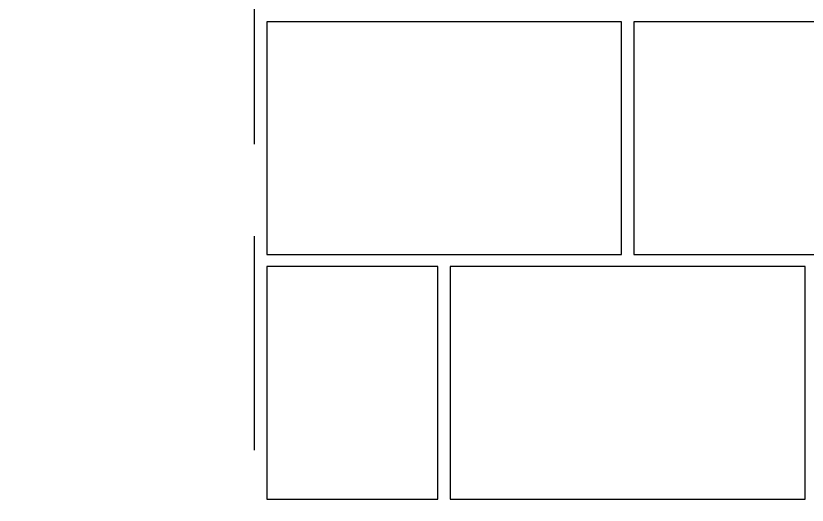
# Model space of a CAD drawing. Extents: x 0 to 119, y 0 to 84.
# Drawn here: x 70.072 to 72.659, y 69.552 to 71.152 of the extents above; entities that cross this region are included whole.
import ezdxf

# ---------------------------------------------------------------- set-up
doc = ezdxf.new("R2010")
doc.units = 0
doc.header["$MEASUREMENT"] = 0
doc.linetypes.add('ESTILO_TQS_0001', pattern=[1, 0.7, -0.3])
doc.layers.add('1', color=3, linetype='CONTINUOUS')
doc.layers.add('9', color=8, linetype='CONTINUOUS')

msp = doc.modelspace()

# ---------------------------------------------------------------- linework, layer by layer
at = {"layer": '1', "color": 3, "linetype": 'ESTILO_TQS_0001'}
msp.add_lwpolyline([(67.89179, 68.732318), (70.85179, 68.732318), (70.85179, 71.972318), (67.89179, 71.972318), (67.89179, 68.732318)], dxfattribs=at)
at = {"layer": '9', "color": 8, "linetype": 'Continuous'}
for points in [[(70.89197, 70.372318), (72.05197, 70.372318), (72.05197, 71.132318), (70.89197, 71.132318), (70.89197, 70.372318)], [(72.09197, 70.372318), (73.25197, 70.372318), (73.25197, 71.132318), (72.09197, 71.132318), (72.09197, 70.372318)], [(70.89179, 69.572318), (71.45179, 69.572318), (71.45179, 70.332318), (70.89179, 70.332318), (70.89179, 69.572318)], [(71.49179, 69.572318), (72.65179, 69.572318), (72.65179, 70.332318), (71.49179, 70.332318), (71.49179, 69.572318)]]:
    msp.add_lwpolyline(points, dxfattribs=at)

doc.saveas('drawing.dxf')
